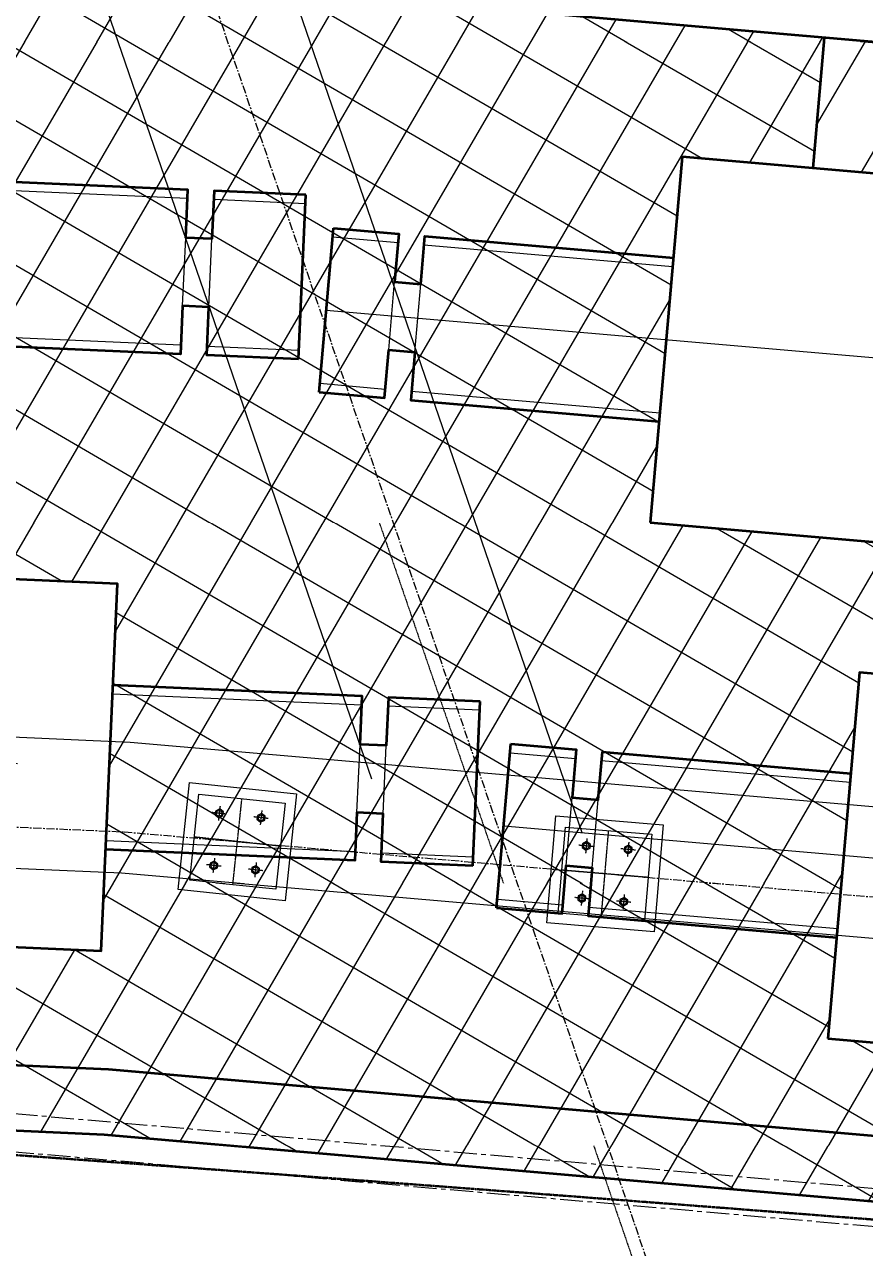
# Model space of a CAD drawing. Header units: millimetres. Extents: x 265754 to 14267433, y -6145605 to 2433772.
# Drawn here: x 8006124 to 8009325, y -583457 to -578795 of the extents above; entities that cross this region are included whole.
import ezdxf
from ezdxf import colors
from ezdxf.entities.mleader import LeaderData, LeaderLine
from ezdxf.math import Vec2, Vec3

# ---------------------------------------------------------------- set-up
doc = ezdxf.new("R2010")
doc.units = ezdxf.units.MM
for name, pattern in [('осевая', [2, 1.25, -0.25, 0.25, -0.25]), ('осеваяX2', [4, 2.5, -0.5, 0.5, -0.5]), ('Штриховая', [3, 2, -1])]:
    doc.linetypes.add(name, pattern=pattern)
for name, color, linetype, lineweight in [('Выноски', 3, 'Continuous', 15), ('ИС_Med', 7, 'Continuous', 35), ('ИС_Невид', 4, 'Штриховая', 18), ('ИС_Ось', 3, 'осевая', 18), ('ИС_РЗМ', 3, 'Continuous', 18), ('ИС_Тон', 3, 'Continuous', 18), ('ИС_Штр', 3, 'Continuous', 9), ('МДП_Ось', 1, 'осеваяX2', 30)]:
    doc.layers.add(name, color=color, linetype=linetype, lineweight=lineweight)
doc.layers.add('ИС_Вспомогательная', color=2, linetype='Continuous', lineweight=18, plot=False)
doc.styles.add('0', font='isocpeur.ttf', dxfattribs={"width": 0.8, "oblique": 15})
doc.styles.add('ISOCPEUR', font='isocpeur.ttf', dxfattribs={"width": 0.8, "oblique": 15, "height": 2.5})
doc.dimstyles.new('М200', dxfattribs={"dimscale": 200, "dimtxt": 2.5, "dimasz": 2, "dimexe": 1, "dimexo": 1, "dimgap": 0.8, "dimtad": 1, "dimdec": 0, "dimzin": 0, "dimdsep": 46, "dimtxsty": '0', "dimblk": 'OBLIQUE', "dimcen": 0.09, "dimdle": 1, "dimclrd": 256, "dimclre": 256, "dimclrt": 256, "dimadec": 4, "dimazin": 0, "dimtfac": 1, "dimtdec": 0, "dimtmove": 1, "dimatfit": 2, "dimfxl": 1, "dimtolj": 1, "dimtzin": 0, "dimlwd": -1, "dimarcsym": 0})

# ---------------------------------------------------------------- blocks, each defined once
blk = doc.blocks.new('_None')
blk = doc.blocks.new('болт БО')
at = {"layer": 'ИС_Тон', "linetype": 'осевая'}
for p, q in [((-27.8473755350301, 0.1288116181356145), (27.84737553503055, -0.1288116181353871)), ((-0.1288116180771794, -27.84737553508876), (0.1288116183113743, 27.84737553520426))]:
    blk.add_line(p, q, dxfattribs=at)
at = {"layer": 'ИС_Тон'}
blk.add_lwpolyline([(14.96664636836476, -7.295342044146537), (15.03303712032357, 7.157535470322273), (0.07648264958743312, 16.64982433590194), (-14.96664636713922, 7.295342045052394), (-15.03303711909848, -7.157535469416189), (-0.07648264836325325, -16.64982433522869)], close=True, dxfattribs=at)
blk.add_circle((1.168700691778213e-10, -4.547473508864641e-13), 11, dxfattribs=at)
blk = doc.blocks.new('A$C545E156D')
at = {"layer": 'ИС_Тон'}
for points in [[(289.4314504628419, -16.71632384730037), (-16.71632384735858, -289.431450462871), (-289.431450462871, 16.71632384730037), (16.71632384730037, 289.4314504628419)], [(232.9570211042301, -13.45460212099715), (-13.45460212102626, -232.9570211042301), (-232.9570211042883, 13.45460212099715), (13.45460212096805, 232.9570211042301)]]:
    blk.add_lwpolyline(points, close=True, dxfattribs=at)
at = {"layer": 'ИС_Тон', "linetype": 'осевая'}
for points in [[(123.2058116125991, 109.7512094916019), (-123.2058116126573, -109.751209491631)], [(109.7512094915728, -123.2058116126282), (-109.751209491631, 123.2058116126282)]]:
    blk.add_lwpolyline(points, dxfattribs=at)
at = {"layer": 'ИС_Тон', "rotation": 221.6945127324549}
for p in [(-6.779733455390669, 127.8828964885033), (-126.2520356252207, 21.45748122388613), (126.2520356253372, -21.45748122376972), (6.779733455507085, -127.8828964883869)]:
    blk.add_blockref('болт БО', p, dxfattribs=at)
blk = doc.blocks.new('_OBLIQUE')
at = {"color": 0, "linetype": 'ByBlock', "lineweight": -2}
blk.add_line((0.5000000000000001, 0.4999999999999999), (-0.5000000000000001, -0.4999999999999999), dxfattribs=at)
blk = doc.blocks.new('*D1672')
at = {"layer": 'Defpoints', "color": 0, "transparency": 16777216}
for p in [(130917.5972257612, -1079.015157261805), (134661.5236054164, -1381.444203735053), (134512.8189038504, -3222.337006408066)]:
    blk.add_point(p, dxfattribs=at)
at = {"layer": 'ИС_РЗМ', "transparency": 16777216}
for p, q in [((130901.4939632054, -1278.365815487621), (130752.7892616394, -3119.258618160636)), ((134645.4203428606, -1580.794861960861), (134496.7156412946, -3421.687664633876)), ((130569.5418659693, -2903.804697379069), (134712.1695620762, -3238.44026896384))]:
    blk.add_line(p, q, dxfattribs=at)
at = {"layer": 'ИС_РЗМ', "transparency": 16777216, "xscale": 400, "yscale": 400, "zscale": 400}
for p, rotation in [((130768.8925241951, -2919.907959934834), 175.3817559818969), ((134512.8189038504, -3222.337006408075), 355.3817559818969)]:
    blk.add_blockref('_OBLIQUE', p, dxfattribs=dict(at, rotation=rotation))
at = {"layer": 'ИС_РЗМ', "transparency": 16777216, "insert": (132671.0493313148, -2697.339998998083), "char_height": 500, "attachment_point": 5, "rotation": 355.3817559818969, "style": '0'}
blk.add_mtext('\\A1;3755', dxfattribs=at)
blk = doc.blocks.new('Б33')
for points in [[(16.51187651522858, 0.3261194209572977), (16.16184024265894, 0.3261194209939049), (16.16184024265718, 0.1425882480378959), (16.0618402426571, 0.1425882480390328), (16.06184024265897, 0.3261194209950418), (15.11192095653919, 0.326196429632887)], [(16.51187651522227, -0.3009429249549385), (16.51187651522858, 0.3261194209572977)], [(16.51187651522227, -0.3009429249549385), (16.16184024265274, -0.3009429249183313), (16.16184024265462, -0.117411751962095), (16.06184024265454, -0.1174117519611855), (16.06184024265272, -0.3009429249171944), (15.11190470996232, -0.3008659162793492)]]:
    blk.add_lwpolyline(points)
at = {"layer": 'ИС_Med'}
blk.add_lwpolyline([(-15.08812343867604, -0.6870502139208838), (15.1118765613065, -0.6870502139209975), (15.1118765613065, 0.7129497860732954), (-15.08812343867604, 0.7129497860734091)], close=True, dxfattribs=at)
at = {"layer": 'ИС_Невид', "ltscale": 4}
for points in [[(16.06184024265454, -0.1174117519611855), (16.0618402426571, 0.1425882480390328)], [(16.16184024265462, -0.117411751962095), (16.16184024265718, 0.1425882480378959)]]:
    blk.add_lwpolyline(points, dxfattribs=at)
at = {"layer": 'ИС_Ось', "linetype": 'осевая', "ltscale": 25}
blk.add_lwpolyline([(-16.48812343867027, 0.01294978609064401), (16.51187656132973, 0.0129497860907577)], dxfattribs=at)
at = {"layer": 'ИС_Тон'}
for points in [[(16.06184024265863, 0.2925882480388964), (15.11192008777911, 0.2926652566767416)], [(16.51187651522812, 0.2925882480011524), (16.1618402426586, 0.2925882480378732)], [(16.06184024265306, -0.267411751961049), (15.11190557872246, -0.2673347433232038)], [(16.51187651522272, -0.2674117519989068), (16.16184024265308, -0.2674117519621859)]]:
    blk.add_lwpolyline(points, dxfattribs=at)
blk = doc.blocks.new('Б18')
for points in [[(-9.008876443288841, 0.3038090110144083), (-8.758876443288784, 0.3038090110126461), (-8.758876443290092, 0.1202778380565235), (-8.658876443290069, 0.1202778380558698), (-8.658876443288761, 0.3038090110119356), (-7.708884566341169, 0.3038156060497101)], [(-9.008876443293161, -0.3232533348978279), (-9.008876443288841, 0.3038090110144083)], [(-9.008876443293161, -0.3232533348978279), (-8.758876443293161, -0.3232533348995901), (-8.758876443291854, -0.1397221619434958), (-8.658876443291888, -0.1397221619442064), (-8.658876443293195, -0.3232533349002722), (-7.708868319774808, -0.3232467398625261)]]:
    blk.add_lwpolyline(points)
at = {"layer": 'ИС_Med'}
blk.add_lwpolyline([(-7.708876443997781, -0.709679294173867), (7.691123555996398, -0.709679294173867), (7.691123555996398, 0.6903207058203407), (-7.708876443997724, 0.6903207058203122)], close=True, dxfattribs=at)
at = {"layer": 'ИС_Невид', "ltscale": 4}
for points in [[(-8.758876443291854, -0.1397221619434958), (-8.758876443290092, 0.1202778380565235)], [(-8.658876443291888, -0.1397221619442064), (-8.658876443290069, 0.1202778380558698)]]:
    blk.add_lwpolyline(points, dxfattribs=at)
at = {"layer": 'ИС_Ось', "linetype": 'осевая', "ltscale": 25}
blk.add_lwpolyline([(-9.008876443986026, -0.00967929416222546), (8.991123556013918, -0.00967929416222546)], dxfattribs=at)
at = {"layer": 'ИС_Тон'}
for points in [[(-9.008876443289068, 0.2702778380583197), (-8.758876443289068, 0.2702778380565576)], [(-8.658876443289046, 0.2702778380558186), (-7.708883697581598, 0.2702844330936216)], [(-9.00887644329299, -0.2897221619417394), (-8.75887644329299, -0.2897221619435015)], [(-8.658876443293025, -0.2897221619441837), (-7.708869188534379, -0.2897155669063807)]]:
    blk.add_lwpolyline(points, dxfattribs=at)
blk = doc.blocks.new('План Узловая')
at = {"layer": 'ИС_Ось', "ltscale": 0.08, "flags": 128}
blk.add_lwpolyline([(128525.6392278671, 12807.64241838455), (135148.0721168518, -6448.52722132206)], dxfattribs=at)
at = {"layer": 'Выноски'}
ml = blk.add_multileader_mtext('Standard', dxfattribs=at)
ml.set_content('Ось путепровода\\PОсь проезжей части', color=256, style='ISOCPEUR')
ml.set_leader_properties(color=256)
ml.set_arrow_properties(name='NONE')
ml.build(insert=Vec2(0, 0))
ml.multileader.update_dxf_attribs({"text_left_attachment_type": 6, "text_right_attachment_type": 6, "dogleg_length": 2, "arrow_head_size": 500, "scale": 200})
ctx = ml.context
ctx.base_point, ctx.scale, ctx.char_height, ctx.arrow_head_size, ctx.landing_gap_size, ctx.plane_origin, ctx.plane_x_axis, ctx.plane_y_axis = Vec3(13839.92619156837, 3519.031026244164), 200, 500, 500, 125, Vec3(7982.3427734375, 9376.900268435478), Vec3(1, 2.842170943040402e-15), Vec3(-2.842170943040402e-15, 1)
ctx.left_attachment, ctx.right_attachment, ctx.text_align_type = 6, 6, 1
notes = []
notes.append((ctx, [(0, (1, 1, 0), (13739.92619156837, 3519.031026244164), (1, 5.684341886080802e-16), 100, [(0, [(12905.34992742538, 1676.732035160065)], 0, [])])]))
ctx.mtext.insert, ctx.mtext.text_direction, ctx.mtext.rotation, ctx.mtext.width, ctx.mtext.alignment, ctx.mtext.flow_direction = Vec3(16541.91348958015, 4169.031026721001), Vec3(1, 2.842170943040402e-15), 2.842170943040402e-15, 6401.925370128336, 2, 5
ctx.mtext.has_bg_fill, ctx.mtext.bg_color, ctx.mtext.bg_scale_factor, ctx.mtext.bg_transparency, ctx.mtext.use_window_bg_color = 1, -1023410167, 1.5, 0, 1
ml = blk.add_multileader_mtext('Standard', dxfattribs=at)
ml.set_content('Металлическое барьерное ограждение', color=256, style='ISOCPEUR')
ml.set_leader_properties(color=256)
ml.set_arrow_properties(name='NONE')
ml.build(insert=Vec2(0, 0))
ml.multileader.update_dxf_attribs({"text_left_attachment_type": 6, "text_right_attachment_type": 6, "dogleg_length": 2, "arrow_head_size": 500, "scale": 200})
ctx = ml.context
ctx.base_point, ctx.scale, ctx.char_height, ctx.arrow_head_size, ctx.landing_gap_size, ctx.plane_origin, ctx.plane_x_axis, ctx.plane_y_axis = Vec3(11405.32098464839, -1045.000205874447), 200, 500, 500, 125, Vec3(11962.09887909889, 7253.385015964508), Vec3(1, 2.842170943040402e-15), Vec3(-2.842170943040402e-15, 1)
ctx.left_attachment, ctx.right_attachment, ctx.text_align_type = 6, 6, 1
notes.append((ctx, [(1, (1, 1, 0), (18409.29558086395, -1045.000205874443), (-1, -5.684341886080802e-16), 100, [(0, [(19055.44950437546, -2159.743557214737)], 0, [])])]))
ctx.mtext.insert, ctx.mtext.text_direction, ctx.mtext.rotation, ctx.mtext.width, ctx.mtext.alignment, ctx.mtext.flow_direction = Vec3(14857.30828285217, -395.0002059936523), Vec3(1, 2.842170943040402e-15), 2.842170943040402e-15, 7049.42080516668, 2, 5
ctx.mtext.has_bg_fill, ctx.mtext.bg_color, ctx.mtext.bg_scale_factor, ctx.mtext.bg_transparency, ctx.mtext.use_window_bg_color = 1, -1023410167, 1.5, 0, 1
for ctx, leaders in notes:
    for number, flags, end, landing, length, lines in leaders:
        leader = LeaderData()
        leader.index, (leader.has_last_leader_line, leader.has_dogleg_vector, leader.attachment_direction) = number, flags
        leader.last_leader_point, leader.dogleg_vector, leader.dogleg_length = Vec3(end), Vec3(landing), length
        for number, points, colour, breaks in lines:
            line = LeaderLine()
            line.index, line.vertices, line.color, line.breaks = number, Vec3.list(points), colors.encode_raw_color(colour), breaks
            leader.lines.append(line)
        ctx.leaders.append(leader)
at = {"layer": 'ИС_Med'}
for points in [[(100316.008298218, 523.9979243006092), (131475.714289412, -853.4430402909638), (150584.6613865011, -2515.274507266062), (174784.5082886576, -5065.991315132997), (175222.1622255126, -5108.860936239944), (175358.3266506573, -5123.232127965079)], [(175448.0385777554, -5384.089144612546), (175196.8560403562, -5357.578604926239), (174759.2194194672, -5314.710679935117), (150560.7268070293, -2764.136617122218), (131459.3566491527, -1102.9640874248), (100403.3989239456, 269.8905978712137)]]:
    blk.add_lwpolyline(points, dxfattribs=at)
at = {"layer": 'ИС_Ось', "color": 2, "ltscale": 70}
for points in [[(172669.4865019924, -5094.448025299484), (148220.3896199672, -2510.588124022877), (129234.6710553742, -859.4733675673124), (98054.57211781928, 518.8690849919221), (65324.98813192089, 159.4965908002632), (33630.76804503257, -1936.293949172323), (8903.024143849587, -4780.269644752174)], [(172654.2472980657, -5238.644997055766), (148206.487485762, -2654.926401646415), (129225.1836240305, -1004.195574880687), (98052.16449633686, 373.8339087393761), (65330.57200592806, 14.54916157400294), (33643.84309371328, -2080.746022053769), (8919.59160160087, -4924.320050317932)]]:
    blk.add_lwpolyline(points, dxfattribs=at)
at = {"layer": 'ИС_Med', "xscale": 999.9999999999999, "yscale": 999.9999999999999, "zscale": 999.9999999999999, "rotation": 355.0297120294017}
blk.add_blockref('Б18', (141957.1956215899, -696.2792133506737), dxfattribs=at)
at = {"layer": 'ИС_РЗМ'}
for p, rotation in [((131966.6275759038, 14.56261998030823), 312.2804009739061), ((133366.9654203682, -108.177642227849), 313.4763490582405)]:
    blk.add_blockref('A$C545E156D', p, dxfattribs=dict(at, rotation=rotation))
dim = blk.add_aligned_dim(p1=(130917.5972257611, -1079.015157261805), p2=(134661.5236054164, -1381.444203735038), distance=-1846.88911394301, dimstyle='М200', override={"dimrnd": 5}, dxfattribs=at)
dim.commit()
dim.dimension.update_dxf_attribs({"geometry": '*D1672', "text_midpoint": (132671.0493313148, -2697.339998998068)})
at = {"layer": 'Выноски', "ltscale": 0.3}
ml = blk.add_multileader_mtext('Standard', dxfattribs=at)
ml.set_content('Начало путепровода \\PПК 1+40,18', color=256, style='ISOCPEUR')
ml.set_leader_properties(color=256)
ml.set_arrow_properties(name='NONE')
ml.build(insert=Vec2(0, 0))
ml.multileader.update_dxf_attribs({"text_left_attachment_type": 6, "text_right_attachment_type": 6, "dogleg_length": 2, "arrow_head_size": 300, "scale": 200})
ctx = ml.context
ctx.base_point, ctx.scale, ctx.char_height, ctx.arrow_head_size, ctx.landing_gap_size, ctx.plane_origin, ctx.plane_x_axis, ctx.plane_y_axis = Vec3(1024.793878124878, 2213.273277401923), 200, 500, 300, 125, Vec3(-1995.070712327957, 7387.238701581955), Vec3(1, 2.842170943040402e-15), Vec3(-2.842170943040402e-15, 1)
ctx.left_attachment, ctx.right_attachment = 6, 6
notes = []
notes.append((ctx, [(1, (1, 1, 0), (6668.768474340439, 2213.273277401924), (-1, -2.842170943040401e-16), 100, [(0, [(7895.488041639328, 1091.446149468422)], 0, [])])]))
ctx.mtext.insert, ctx.mtext.text_direction, ctx.mtext.rotation, ctx.mtext.width, ctx.mtext.flow_direction = Vec3(1149.793878078461, 2813.273277401924), Vec3(1, 2.842170943040402e-15), 2.842170943040402e-15, 5487.643685489066, 5
ctx.mtext.has_bg_fill, ctx.mtext.bg_color, ctx.mtext.bg_scale_factor, ctx.mtext.bg_transparency, ctx.mtext.use_window_bg_color = 1, -1023410167, 1.5, 0, 1
for ctx, leaders in notes:
    for number, flags, end, landing, length, lines in leaders:
        leader = LeaderData()
        leader.index, (leader.has_last_leader_line, leader.has_dogleg_vector, leader.attachment_direction) = number, flags
        leader.last_leader_point, leader.dogleg_vector, leader.dogleg_length = Vec3(end), Vec3(landing), length
        for number, points, colour, breaks in lines:
            line = LeaderLine()
            line.index, line.vertices, line.color, line.breaks = number, Vec3.list(points), colors.encode_raw_color(colour), breaks
            leader.lines.append(line)
        ctx.leaders.append(leader)
at = {"layer": 'ИС_Штр'}
h = blk.add_hatch(dxfattribs=at)
h.set_pattern_fill('ANSI37', color=256, scale=75, angle=14.81052377493742)
h.set_pattern_definition([(59.81052396495632, (128030.5725089633, 11357.48539101373), (-205.8274349733927, 119.7438208730364), []), (149.8105239649563, (128030.5725089633, 11357.48539101373), (-119.7438208730364, -205.8274349733926), [])])
h.paths.add_polyline_path([(129133.844204303, 11069.87090384745), (129011.4026566554, 11548.12158904655), (128897.4588781375, 11558.03084022907), (128919.7688336383, 11814.56693781394), (128895.3274008422, 11885.63574048219), (128878.6963534286, 11509.41740448819), (128529.0015932012, 11524.87595499912), (128537.1068272119, 11708.22806605411), (128437.2043920551, 11712.64433707774), (128429.0991580445, 11529.29222602298), (127480.0657082855, 11571.32213259244), (127463.0107629538, 11185.51461277565)], flags=16)
h.paths.add_polyline_path([(128456.7919307274, 12155.74277954025), (128448.6866967167, 11972.39066848543), (128548.5891318735, 11967.97439746163), (128556.6943658841, 12151.32650851639), (128807.770175449, 12140.22749152879), (128670.331870988, 12539.85937155288), (127818.2349680541, 12613.96295450057), (127027.2139991581, 12648.93070056051), (127025.3263814948, 12606.23006007797), (127524.8385572712, 12584.1487049649), (127507.7584810205, 12197.7726874259)])
h.paths.add_polyline_path([(128670.331870988, 12539.85937155288), (128599.4752851922, 12801.73072725505), (127911.8392579349, 12871.14675821178), (127038.2342512213, 12898.22473425406), (127027.2139991581, 12648.93070056051), (127818.2349680541, 12613.96295450057)])
h.paths.add_polyline_path([(130246.8992749163, 12070.11098091165), (130275.610581526, 12400.25447019603), (128670.331870988, 12539.85937155288), (128807.770175449, 12140.22749152879), (128906.3891261116, 12135.86795800546), (128895.3274008422, 11885.63574048219), (128919.7688336383, 11814.56693781394), (128951.7870152741, 12182.73528168618), (129200.8469554577, 12161.07549877506), (129184.9459740031, 11978.23444694199), (129284.5699500766, 11969.57053377753), (129300.4709315312, 12152.41158561059)])
h.paths.add_polyline_path([(130195.4762494825, 11478.81162707083), (130219.7383489844, 11757.79489647667), (129273.3105769902, 11840.10207147093), (129262.0437758491, 11710.54819598654), (129249.0479061024, 11561.11223187641)], flags=17)
h.paths.add_polyline_path([(130219.7383489844, 11757.79489647667), (130243.994163208, 12036.70589318266), (129297.5658198232, 12119.00649788766), (129284.5699500766, 11969.57053377753), (129273.3105769902, 11840.10207147093)])
h.paths.add_polyline_path([(130159.0909568371, 11060.42706395069), (130192.5711377742, 11445.40653934178), (129246.1427943945, 11527.70714415354), (129262.0437758491, 11710.54819598654), (129162.4197997757, 11719.21210915101), (129146.5188183211, 11536.37105731794), (129011.4026566554, 11548.12158904655), (129133.844204303, 11069.87090384745)], flags=17)
h.paths.add_polyline_path([(128892.558706272, 11823.00386660232), (128542.863946043, 11838.46241707669), (128537.1068272119, 11708.22806605411), (128530.4824206764, 11558.37441331893), (128880.1771809037, 11542.91586280789)], flags=0)
h.paths.add_polyline_path([(128895.3274008422, 11885.63574048219), (128819.4914162007, 12106.14542469743), (128555.213538409, 12117.82805019675), (128548.5891318735, 11967.97439746163), (128542.863946043, 11838.46241707669), (128892.558706272, 11823.00386660232)], flags=17)
h.paths.add_polyline_path([(128448.6866967167, 11972.39066848543), (128455.3111032523, 12122.24432122044), (127506.2776535425, 12164.27422903571), (127493.9246601132, 11884.83165888482), (128442.9615108861, 11842.87868809939)])
h.paths.add_polyline_path([(128437.2043920551, 11712.64433707774), (128442.9615108861, 11842.87868809939), (127493.9246601132, 11884.83165888482), (127481.5465357635, 11604.82059098262), (128430.5799855196, 11562.79068434273)], flags=17)
h.paths.add_polyline_path([(132984.8720363447, 4591.278297928569), (133482.9919167174, 4547.958732168889), (133526.3114825319, 5046.078612489393), (132187.4556782304, 5162.51374064316), (132308.750462522, 6557.249405666254), (132806.8703428522, 6513.929839850869), (132850.1899087041, 7012.049720168114), (131511.3341044747, 7128.484848476015), (131632.6288887664, 8523.22051349905), (132130.7487691339, 8479.900947680406), (132174.0683349485, 8978.020828000968), (130835.212530652, 9094.455956213642), (130956.5073149437, 10489.19162123674), (131454.6271953111, 10445.87205541809), (131497.9467611257, 10943.99193573865), (127504.8102657474, 11183.66683066048), (126963.4985871765, 11207.59596788901), (126941.4172320664, 10708.08379215753), (128189.0073132361, 10652.93302516226), (128127.1795189187, 9254.298932973237), (127627.6673431348, 9276.380288086599), (127605.5859880237, 8776.868112355995), (128853.1760692007, 8721.717345359735), (128791.3482748834, 7323.083253170655), (128291.8360990995, 7345.164608284074), (128269.7547439884, 6845.65243255347), (129517.3448251459, 6790.501665428514), (129455.5170308285, 5391.867573239433), (128956.0048550572, 5413.948928352271), (128933.9234999336, 4914.436752622249), (130181.5135811581, 4859.285985592403), (130119.6857868408, 3460.651893403323), (129620.1736110568, 3482.733248516743), (129598.0922559458, 2983.221072786138), (130845.6823370557, 2928.07030569471), (130783.8545427384, 1529.436213505629), (130284.3423669544, 1551.517568619049), (130262.2610118434, 1052.005392888503), (131509.8510930204, 996.8546258921269), (131448.023298703, -401.7794662968954), (130948.5111229191, -379.6981111834757), (130917.5972257612, -1079.015157260699), (131459.3566491528, -1102.964087424858), (134661.5236054164, -1381.444203735038), (134713.9402800658, -778.7191483884817), (134215.8203996984, -735.3995825698366), (134337.1151839914, 659.3360824676929), (134835.2350643588, 616.0165166490478), (134878.5546301722, 1114.136396955117), (133539.6988258757, 1230.57152516779), (133660.9936101687, 2625.307190205436), (134159.1134905361, 2581.987624386791), (134202.4330563507, 3080.107504707295), (132863.577252053, 3196.542632905534)])
h.paths.add_polyline_path([(130788.8281989846, 12616.13863217086), (128577.9746907903, 12808.40803926875), (128670.331870988, 12539.85937155288), (130275.6105815261, 12400.25447019609), (130280.385741129, 12455.16272897372), (130778.957266297, 12411.80388534779)])
h = blk.add_hatch(dxfattribs=at)
h.set_pattern_fill('ANSI31', color=256, scale=75, angle=14.81052377493742)
h.set_pattern_definition([(59.81052377493726, (119818.4784855755, 6891.717349989514), (-205.8274345762676, 119.7438215556539), [])])
h.paths.add_polyline_path([(147707.5496869973, 1905.61957151047), (134202.4330563507, 3080.107504707295), (134159.1134905365, 2581.987624386675), (147664.2301211863, 1407.499691231118)])
for points in [[(132863.577252053, 3196.542632905534), (134202.4330563507, 3080.107504707295), (134159.1134905361, 2581.987624386791), (133660.9936101687, 2625.307190205436), (133539.6988258757, 1230.57152516779), (134878.5546301722, 1114.136396955117), (134835.2350643588, 616.0165166490478), (134337.1151839914, 659.3360824676929), (134215.8203996984, -735.3995825698366), (134713.9402800658, -778.7191483884817), (134661.5236054164, -1381.444203735038), (131459.3566491527, -1102.9640874248), (130917.5972257612, -1079.015157260699)], [(130948.5111229191, -379.6981111834757), (131448.023298703, -401.7794662968954), (131509.8510930204, 996.8546258921269), (130262.2610118434, 1052.005392888503)]]:
    blk.add_lwpolyline(points)
at = {"layer": 'ИС_Med'}
blk.add_line((134202.4330563507, 3080.107504707295), (134159.1134905361, 2581.987624386791), dxfattribs=at)
at = {"layer": 'ИС_Вспомогательная'}
for points in [[(129157.1177676507, 9909.453268924553), (132477.9615474349, 253.3748696544208)], [(133280.2280311106, 48.60738159349421), (129899.6201620167, 9878.4629204105)]]:
    blk.add_lwpolyline(points, dxfattribs=at)
at = {"layer": 'ИС_Ось', "ltscale": 25}
blk.add_lwpolyline([(126994.648769671, 17412.27387586585), (134668.323730678, -4900.611628564307)], dxfattribs=at)
at = {"layer": 'ИС_Ось', "color": 6, "ltscale": 25}
blk.add_lwpolyline([(9847.573756593105, -3556.127595462254), (32014.49761336256, -1028.551701771677), (65278.60788389354, 1171.048334672698), (98071.28474092664, 1531.113591110625), (131535.0598082386, 51.81931855616858), (150671.496040912, -1612.402772589936), (174876.256305989, -4163.637459726888), (175105.0605264671, -4186.049574345408)], dxfattribs=at)
at = {"layer": 'ИС_Тон', "color": 6}
for points in [[(9733.32758267445, -3223.931899015559), (31983.73515025777, -686.8368038067129), (65265.39913364226, 1513.923977501458), (98076.98001101112, 1874.196801085374), (131557.5024906106, 394.162195155106), (150704.3342839665, -1270.963957763452), (174910.9526344611, -3822.394491180312)], [(9899.86719480675, -3708.182185398415), (32028.57839091, -1184.963477240526), (65284.65387161245, 1014.105256131093), (98068.67786801129, 1374.075503719971), (131524.7872101643, -104.8798990177456), (150656.4651249968, -1768.688177603763), (174860.3748961617, -4319.833220821689), (175089.755119015, -4342.301756738918)]]:
    blk.add_lwpolyline(points, dxfattribs=at)
at = {"layer": 'ИС_Med'}
for name, p, xscale, yscale, zscale, rotation in [('Б18', (140604.9524739444, 3235.663002124697), 999.9999999999999, 999.9999999999999, 999.9999999999999, 355.0297120294017), ('Б33', (115717.0638596156, 2883.19753352378), 1000, 1000, 1000, 357.468839864447), ('Б18', (141281.0740477672, 1269.691894387011), 999.9999999999999, 999.9999999999999, 999.9999999999999, 355.0297120294017), ('Б33', (116381.2326155803, 951.9818537211977), 1000, 1000, 1000, 357.468839864447)]:
    blk.add_blockref(name, p, dxfattribs=dict(at, xscale=xscale, yscale=yscale, zscale=zscale, rotation=rotation))

msp = doc.modelspace()

# ---------------------------------------------------------------- linework, layer by layer
at = {"layer": 'МДП_Ось', "ltscale": 2, "flags": 128}
for points in [[(7744118.950588193, -600901.0188382629), (7877092.999730748, -581616.4054394475, -0.06236864998936653), (8026169.574010785, -578717.1937406478), (8060956.837795081, -582387.9327475576, -0.0006835939129814506), (8065307.261137919, -582850.9975507914, -0.00205078418366611), (8069655.076218408, -583337.8454738357, -0.003417982021346688), (8073997.284802367, -583872.2148878503, -0.004785192664712667), (8078330.110013368, -584477.744016788, -0.006152421236038208), (8082648.610660977, -585177.8942796449, -0.007519673090428114), (8086946.301076824, -585995.8418994837, -0.008886952884495258), (8091214.780204762, -586954.3275510408, -0.0102542657405138), (8095443.375245943, -588075.4542165053, -0.1601430922746658), (8147070.400589593, -623222.8795043117, -0.0102542657405138), (8149663.690246969, -626746.0584357762, -0.008886952884495258), (8152120.284078276, -630365.969424423, -0.007519673090428114), (8154456.833502691, -634064.5797038011, -0.006152421236038208), (8156691.416068209, -637825.7363064205, -0.004785192664712667), (8158843.216732579, -641634.9086241539, -0.003417982021346688), (8160932.252002124, -645478.8984387383, -0.00205078418366611), (8162979.12972612, -649345.5259694468, -0.0006835937965661287), (8165004.836376817, -653223.299149419), (8177974.555806698, -678106.2325745835, 0.0006835937965661287), (8180000.26245943, -681984.0057558079, 0.00205078418366611), (8182047.140182366, -685850.633285951, 0.003417982021346688), (8184136.175451996, -689694.6231004137, 0.004785192664712667), (8186287.976116366, -693503.795418147, 0.006152421236038208), (8188522.558681798, -697264.9520208883, 0.007519673090428114), (8190859.108106214, -700963.5623002665, 0.008886952884495258), (8193315.701937435, -704583.4732890349, 0.0102542657405138), (8195908.991594639, -708106.652220743, 0.2138723582029343), (8267938.749952664, -746889.3201956032, 0.0102542657405138), (8272307.630970686, -747114.752391343, 0.008886952884495258), (8276682.015217912, -747172.8150737833, 0.007519673090428114), (8281056.015060954, -747087.3365069298, 0.006152421236038208), (8285426.097272793, -746882.3006934635, 0.004785192664712667), (8289790.692661519, -746581.7230216657, 0.003417982021346688), (8294149.802126802, -746209.5795941239, 0.00205078418366611), (8298504.602326069, -745789.7795278534, 0.0006835938547737896), (8302857.05248278, -745346.1694407022), (8316226.710225059, -743971.1946019325)], [(7745001.622699816, -606987.3469548997), (7877975.671842371, -587702.7335560843, -0.06236864998936663), (8025524.211227013, -584833.2387762343), (8060311.475020278, -588503.9777840906, -0.0006835939129815154), (8064647.963750044, -588965.5561574565, -0.002050784183666228), (8068945.643088955, -589446.7901154931, -0.003417982021346858), (8073204.399857371, -589970.8896179863, -0.004785192664712039), (8077420.644997051, -590560.1262297122, -0.006152421236038395), (8081589.752520454, -591236.0556705497, -0.007519673090428431), (8085705.731220321, -592019.4194436958, -0.008886952884495635), (8089760.919793394, -592930.0107675658, -0.01025426574051334), (8093745.70991659, -593986.4974771752, -0.1601430922746664), (8142194.979459252, -626971.5817866789, -0.01025426574051415), (8144637.041831215, -630289.4051171495, -0.008886952884495121), (8146970.882747749, -633728.4336899827, -0.007519673090428205), (8149208.639948982, -637270.6621142833, -0.006152421236037823), (8151365.919931679, -640901.7062184649, -0.004785192664712769), (8153459.823713378, -644608.3880003749, -0.00341798202134681), (8155508.710338524, -648378.5011396599, -0.002050784183666321), (8157531.985006155, -652200.5416261018, -0.0006835937965662914), (8159549.905348123, -656063.4096177267), (8172520.91966569, -680948.8287192169, 0.0006835937965662252), (8174553.117740954, -684839.0214153061, 0.002050784183666108), (8176623.59852187, -688750.2359926797, 0.003417982021346811), (8178752.782435458, -692668.1024814572, 0.004785192664712574), (8180962.479983674, -696579.7653368373, 0.006152421236038173), (8183274.365135632, -700471.0344437187, 0.007519673090428224), (8185709.706786371, -704326.0265821889, 0.00888695288449564), (8188289.053534934, -708126.8199892087, 0.0102542657405136), (8191031.862540027, -711853.1321932863, 0.2138723582029365), (8267493.159041332, -753023.1565758577, 0.01025426574051386), (8272116.728784582, -753261.7887793385, 0.008886952884493567), (8276709.695529633, -753322.7527808128, 0.007519673090428079), (8281268.633540709, -753233.6600732633, 0.00615242123603774), (8285789.893270246, -753021.5313026065, 0.004785192664712645), (8290271.923544791, -752712.866213354, 0.003417982021346183), (8294714.809639372, -752333.570654759, 0.00205078418366582), (8299119.826125621, -751908.9297692239, 0.0006835938547737791), (8303489.006009336, -751463.6145561301), (8316855.875787281, -750088.9270818072)]]:
    msp.add_lwpolyline(points, format="xyb", dxfattribs=at)

# ---------------------------------------------------------------- next in the draw order: block references
at = {"layer": 'ИС_Ось', "color": 4, "ltscale": 0.05}
msp.add_blockref('План Узловая', (7874968.788125941, -581924.4700561167), dxfattribs=at)

doc.saveas('drawing.dxf')
